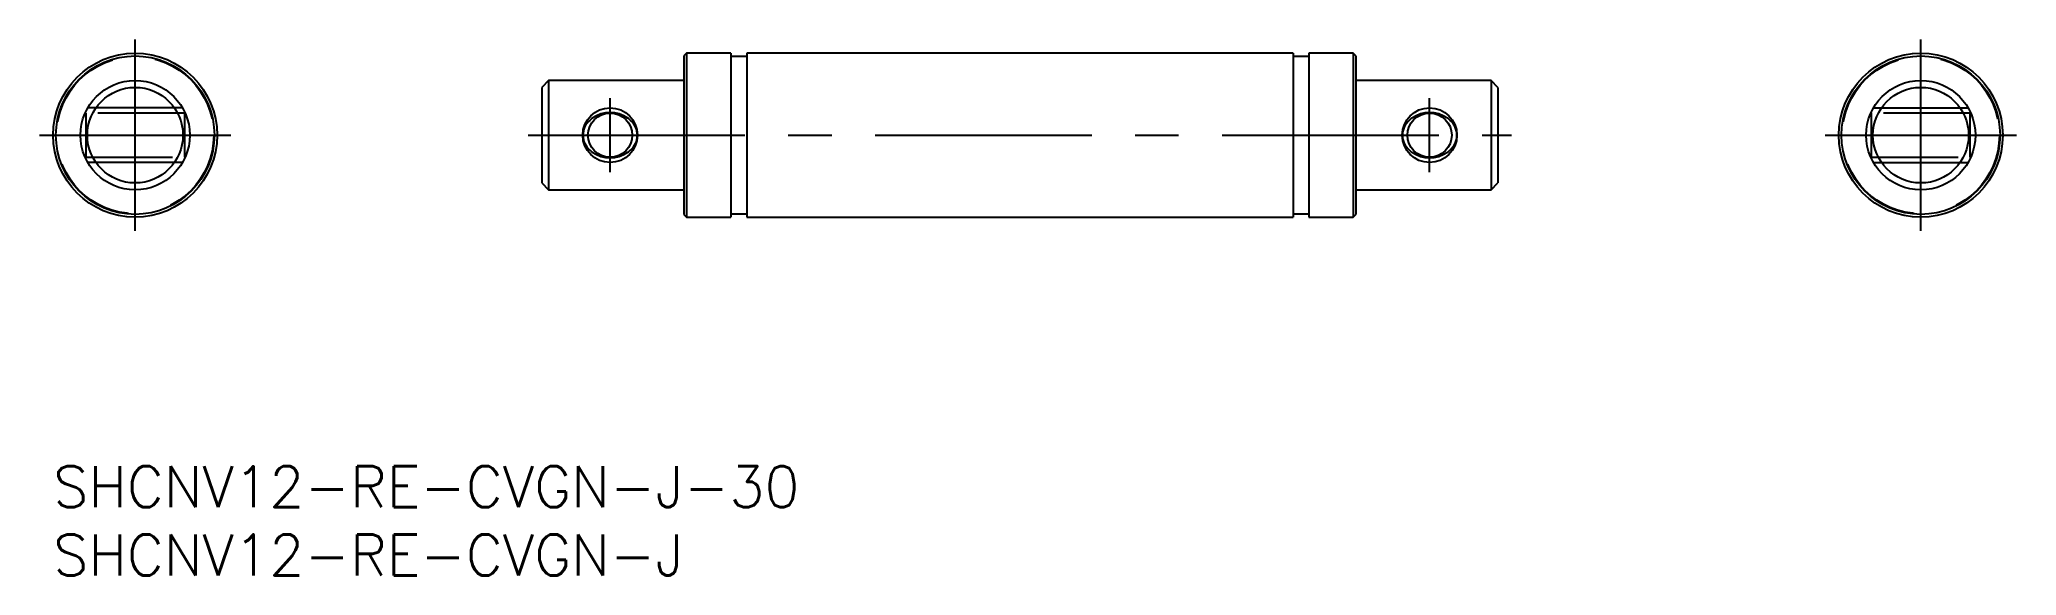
# Model space of a CAD drawing. Extents: x -1 to 144, y -8 to 31.
import ezdxf

# ---------------------------------------------------------------- set-up
doc = ezdxf.new("R2010")
doc.units = 0
doc.header["$LTSCALE"] = 0.5
doc.linetypes.add('CENTER', pattern=[50.8, 31.75, -6.35, 6.35, -6.35])
doc.linetypes.add('DASHED', pattern=[19.05, 12.7, -6.35])
for name, color, linetype in [('MSM_CENTER', 1, 'CENTER'), ('MSM_CONTINUOUS', 7, 'CONTINUOUS'), ('MSM_DASHED', 4, 'DASHED'), ('MSM_NARROW', 5, 'CONTINUOUS'), ('MSM_PART_NUMBER', 7, 'CONTINUOUS')]:
    doc.layers.add(name, color=color, linetype=linetype)
doc.styles.get("Standard").update_dxf_attribs({"font": 'txt.shx', "height": 3, "bigfont": 'bigfont.shx'})

# ---------------------------------------------------------------- blocks, each defined once
blk = doc.blocks.new('*U35')
at = {"layer": 'MSM_PART_NUMBER'}
blk.add_text('SHCNV12-RE-CVGN-J-30', height=3, dxfattribs=at).set_placement((0, -3))
blk = doc.blocks.new('*U36')
at = {"layer": 'MSM_PART_NUMBER'}
blk.add_text('SHCNV12-RE-CVGN-J', height=3, dxfattribs=at).set_placement((0, -8))

msp = doc.modelspace()

# ---------------------------------------------------------------- linework, layer by layer
at = {"layer": 'MSM_CENTER'}
for p, q in [((6, 17.23), (6, 31.23)), ((136.73, 17.23), (136.73, 31.23)), ((40.77, 21.53), (40.77, 26.93)), ((100.77, 21.53), (100.77, 26.93)), ((-1, 24.23), (13, 24.23)), ((34.77, 24.23), (106.77, 24.23)), ((129.73, 24.23), (143.73, 24.23))]:
    msp.add_line(p, q, dxfattribs=at)
at = {"layer": 'MSM_CONTINUOUS'}
for p, q in [((46.37, 30.23), (46.17, 30.03)), ((46.17, 30.03), (46.17, 18.43)), ((49.62, 30.23), (46.37, 30.23)), ((46.37, 30.23), (46.37, 18.23)), ((49.62, 30.23), (49.62, 18.23)), ((50.77, 29.98), (49.62, 29.98)), ((90.77, 30.23), (50.77, 30.23)), ((50.77, 30.23), (50.77, 18.23)), ((90.77, 30.23), (90.77, 18.23)), ((91.92, 29.98), (90.77, 29.98)), ((95.17, 30.23), (91.92, 30.23)), ((91.92, 30.23), (91.92, 18.23)), ((95.37, 30.03), (95.17, 30.23)), ((95.17, 30.23), (95.17, 18.23)), ((95.37, 30.03), (95.37, 18.43)), ((36.27, 28.23), (35.77, 27.73)), ((35.77, 27.73), (35.77, 20.73)), ((46.17, 28.23), (36.27, 28.23)), ((36.27, 28.23), (36.27, 20.23)), ((105.27, 28.23), (95.37, 28.23)), ((105.77, 27.73), (105.27, 28.23)), ((105.27, 28.23), (105.27, 20.23)), ((105.77, 27.73), (105.77, 20.73)), ((35.77, 20.73), (36.27, 20.23)), ((105.27, 20.23), (105.77, 20.73)), ((36.27, 20.23), (46.17, 20.23)), ((95.37, 20.23), (105.27, 20.23)), ((46.17, 18.43), (46.37, 18.23)), ((46.37, 18.23), (49.62, 18.23)), ((49.62, 18.48), (50.77, 18.48)), ((50.77, 18.23), (90.77, 18.23)), ((90.77, 18.48), (91.92, 18.48)), ((91.92, 18.23), (95.17, 18.23)), ((95.17, 18.23), (95.37, 18.43))]:
    msp.add_line(p, q, dxfattribs=at)
for centre, radius in [((6, 24.23), 6), ((6, 24.23), 5.8), ((136.73, 24.23), 6), ((136.73, 24.23), 5.8), ((6, 24.23), 4), ((6, 24.23), 3.5), ((136.73, 24.23), 4), ((136.73, 24.23), 3.5), ((40.77, 24.23), 1.62), ((100.77, 24.23), 1.62)]:
    msp.add_circle(centre, radius, dxfattribs=at)
for centre, radius, start, end in [((40.2, 24.23), 1.42, 130.4655, 229.937), ((40.2, 24.37), 1.32, 123.1037, 134.3372), ((40.77, 23.57), 2.31, 55.7426, 124.2574), ((41.35, 24.37), 1.32, 45.6628, 56.8963), ((41.35, 24.23), 1.42, 310.063, 49.5345), ((100.2, 24.23), 1.42, 130.4655, 229.937), ((100.2, 24.37), 1.32, 123.1037, 134.3372), ((100.77, 23.57), 2.31, 55.7426, 124.2574), ((101.35, 24.37), 1.32, 45.6628, 56.8963), ((101.35, 24.23), 1.42, 310.063, 49.5345), ((40.2, 24.09), 1.32, 225.6628, 236.8963), ((40.77, 24.89), 2.31, 235.7426, 304.2574), ((41.35, 24.09), 1.32, 303.1037, 314.3372), ((100.2, 24.09), 1.32, 225.6628, 236.8963), ((100.77, 24.89), 2.31, 235.7426, 304.2574), ((101.35, 24.09), 1.32, 303.1037, 314.3372)]:
    msp.add_arc(centre, radius, start, end, dxfattribs=at)
at = {"layer": 'MSM_DASHED'}
for p, q in [((2.38, 25.85), (2.35, 25.88)), ((9.62, 25.85), (2.38, 25.85)), ((2.38, 25.85), (2.38, 22.61)), ((9.65, 25.88), (9.62, 25.85)), ((9.62, 25.85), (9.62, 22.61)), ((133.11, 25.85), (133.09, 25.88)), ((140.35, 25.85), (133.11, 25.85)), ((133.11, 22.61), (133.11, 25.85)), ((140.38, 25.88), (140.35, 25.85)), ((140.35, 22.61), (140.35, 25.85)), ((2.35, 22.58), (2.38, 22.61)), ((2.38, 22.61), (9.62, 22.61)), ((9.62, 22.61), (9.65, 22.58)), ((133.09, 22.58), (133.11, 22.61)), ((133.11, 22.61), (140.35, 22.61)), ((140.35, 22.61), (140.38, 22.58))]:
    msp.add_line(p, q, dxfattribs=at)
for centre in [(6, 24.23), (136.73, 24.23)]:
    msp.add_circle(centre, 5.75, dxfattribs=at)
at = {"layer": 'MSM_NARROW'}
for p, q in [((9.46, 26.23), (2.54, 26.23)), ((133.27, 26.23), (140.2, 26.23)), ((9.46, 22.23), (2.54, 22.23)), ((133.27, 22.23), (140.2, 22.23))]:
    msp.add_line(p, q, dxfattribs=at)
for centre in [(40.77, 24.23), (100.77, 24.23)]:
    msp.add_circle(centre, 2, dxfattribs=at)

# ---------------------------------------------------------------- block references
at = {"layer": 'MSM_CONTINUOUS'}
for name in ['*U35', '*U36']:
    msp.add_blockref(name, (0, 0), dxfattribs=at)

doc.saveas('drawing.dxf')
